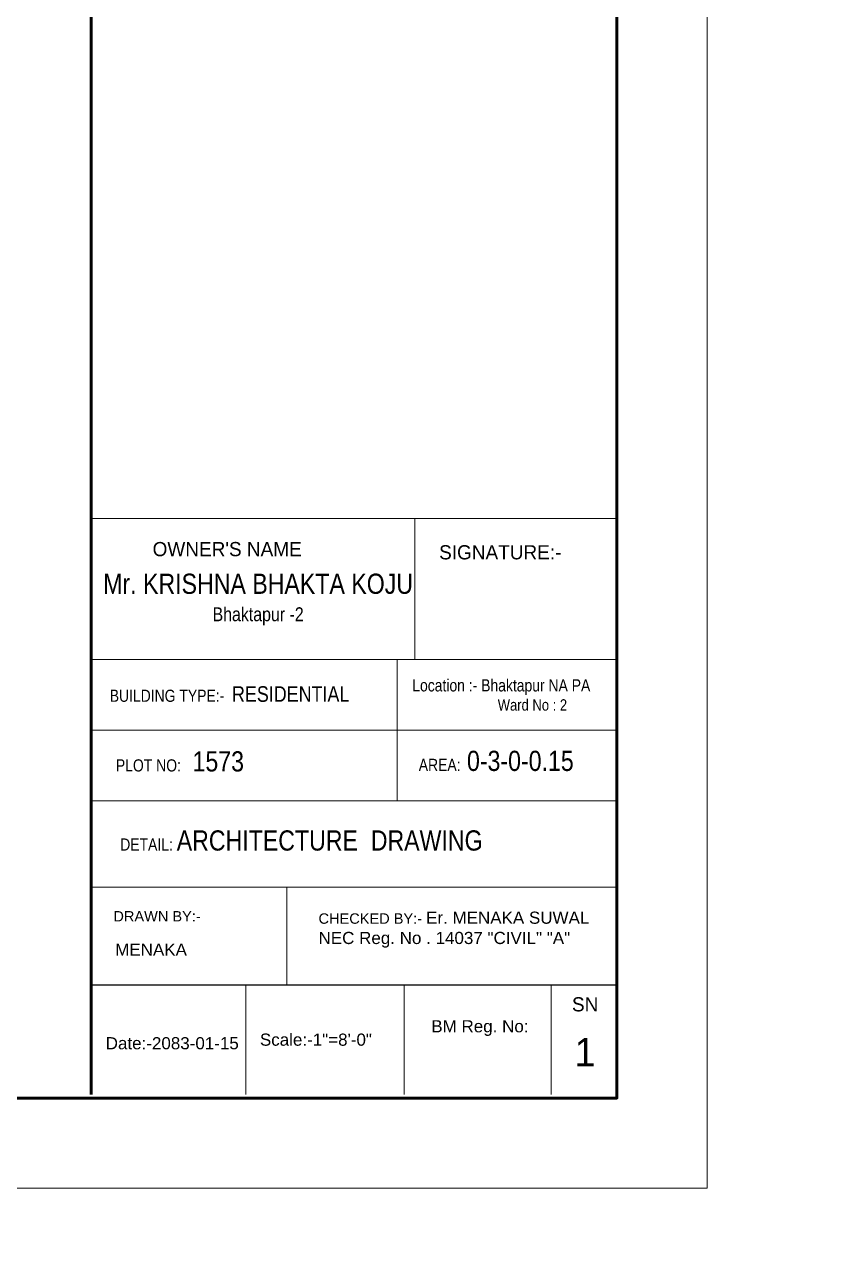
# Model space of a CAD drawing. Header units: inches. Extents: x -12071822 to 12321209, y -1222525 to 1319227.
# Drawn here: x 131261 to 131718, y 36110 to 36819 of the extents above; entities that cross this region are included whole.
import ezdxf

# ---------------------------------------------------------------- set-up
doc = ezdxf.new("R2010")
doc.units = ezdxf.units.IN
doc.header["$MEASUREMENT"] = 0
for name, color, linetype, lineweight in [('BORDER', 7, 'Continuous', 60), ('Sill', 4, 'Continuous', 0), ('SITE BOUNDARY', 1, 'Continuous', 30), ('Window', 3, 'Continuous', 0)]:
    doc.layers.add(name, color=color, linetype=linetype, lineweight=lineweight)
doc.styles.add('PAGE LAYOUT', font='comic.ttf', dxfattribs={"height": 8})
doc.styles.get("Standard").update_dxf_attribs({"font": 'arial.ttf'})
doc.styles.add('style4', font='ARIALN.TTF', dxfattribs={"height": 11})

msp = doc.modelspace()

# ---------------------------------------------------------------- linework, layer by layer
msp.add_line((131299.57, 36265.96), (131602.38, 36265.96))
at = {"layer": 'BORDER'}
msp.add_line((131299.55, 36202.74), (131299.55, 38291.59), dxfattribs=at)
msp.add_lwpolyline([(131602.37, 38291.59), (131602.37, 36200.74), (128539.53, 36200.74), (128539.53, 38291.59)], close=True, dxfattribs=at)
at = {"layer": 'SITE BOUNDARY'}
msp.add_circle((130143.63, 37296.4), 2461.59, dxfattribs=at)
at = {"layer": 'Window'}
for p, q in [((131299.55, 36534.52), (131602.37, 36534.52)), ((131486.02, 36534.52), (131486.02, 36453.3)), ((131299.55, 36453.3), (131602.37, 36453.3)), ((131475.73, 36453.25), (131475.73, 36371.98)), ((131299.55, 36412.64), (131602.37, 36412.64)), ((131299.55, 36371.98), (131602.37, 36371.98)), ((131299.55, 36371.98), (131602.37, 36371.98)), ((131299.57, 36322.28), (131602.38, 36322.28)), ((131412.17, 36322.28), (131412.17, 36265.96)), ((131299.57, 36265.96), (131602.38, 36265.96)), ((131388.65, 36265.96), (131388.65, 36202.74)), ((131479.75, 36202.74), (131479.75, 36265.96)), ((131564.42, 36202.74), (131564.42, 36265.96))]:
    msp.add_line(p, q, dxfattribs=at)
msp.add_lwpolyline([(131654.37, 38343.59), (131654.37, 36148.74), (128487.53, 36148.74), (128487.53, 38343.59)], close=True, dxfattribs=at)

# ---------------------------------------------------------------- texts
at = {"style": 'style4'}
for s, insert, char_height, width, attachment_point in [('{\\H0.9696x;Mr. KRISHNA BHAKTA KOJU\\P\\H0.6876x;Bhaktapur -2}', (131395.69, 36473.03), 12, 185.7166, 8), ('BUILDING TYPE:-  {\\H1.286x;RESIDENTIAL}', (131379.25, 36428.87), 7, 141.7972, 8), ('Location :- Bhaktapur NA PA ', (131484.49, 36441.98), 7, 141.7972, 1), ('Ward No : 2  ', (131553.68, 36427.14), 6.5364, 82.3747, 5), ('PLOT NO:   {\\H1.662x;1573}', (131313.81, 36400.51), 7, 103.6204, 1), ('AREA:{\\H1.662x; 0-3-0-0.15}', (131488.22, 36400.8), 7, 149.2127, 1), ('{\\H0.4978x;DETAIL: \\H1.662x;ARCHITECTURE  DRAWING }', (131316.29, 36354.94), 14.0625, 274.6325, 1)]:
    msp.add_mtext(s, dxfattribs=dict(at, insert=insert, char_height=char_height, width=width, attachment_point=attachment_point))
for s, insert, char_height, width, attachment_point in [('{\\fArial|b0|i0|c0|p34;DRAWN BY:-}', (131312.35, 36308.45), 6, 255.1453, 1), ('CHECKED BY:- {\\H1.167x;Er. MENAKA SUWAL\\PNEC Reg. No . 14037 "CIVIL" "A"}', (131430.5, 36308.14), 6, 209.7353, 1), ('{\\H1.167x;MENAKA}', (131313.4, 36289.74), 6, 85.7429, 1), ('\\A1; BM Reg. No:', (131522.08, 36245.6), 7, 178.5756, 2), ('Date:-2083-01-15', (131307.93, 36235.82), 7, 178.5756, 1), ('{\\fArial|b0|i0|c0|p34;Scale:-1"=8\'-0"}', (131396.73, 36237.88), 7, 178.5756, 1)]:
    msp.add_mtext(s, dxfattribs=dict(insert=insert, char_height=char_height, width=width, attachment_point=attachment_point))
at = {"layer": 'Sill', "style": 'PAGE LAYOUT'}
for s, insert, char_height, width, attachment_point in [("OWNER'S NAME", (131334.94, 36521.07), 8.1728, 144.86, 1), ('SIGNATURE:-', (131499.94, 36519.23), 8.1728, 144.86, 1), ('SN', (131584.04, 36254.68), 8.173, 26.3998, 5), ('1', (131584.02, 36227.19), 16.35, 52.7996, 5)]:
    msp.add_mtext(s, dxfattribs=dict(at, insert=insert, char_height=char_height, width=width, attachment_point=attachment_point))

doc.saveas('drawing.dxf')
